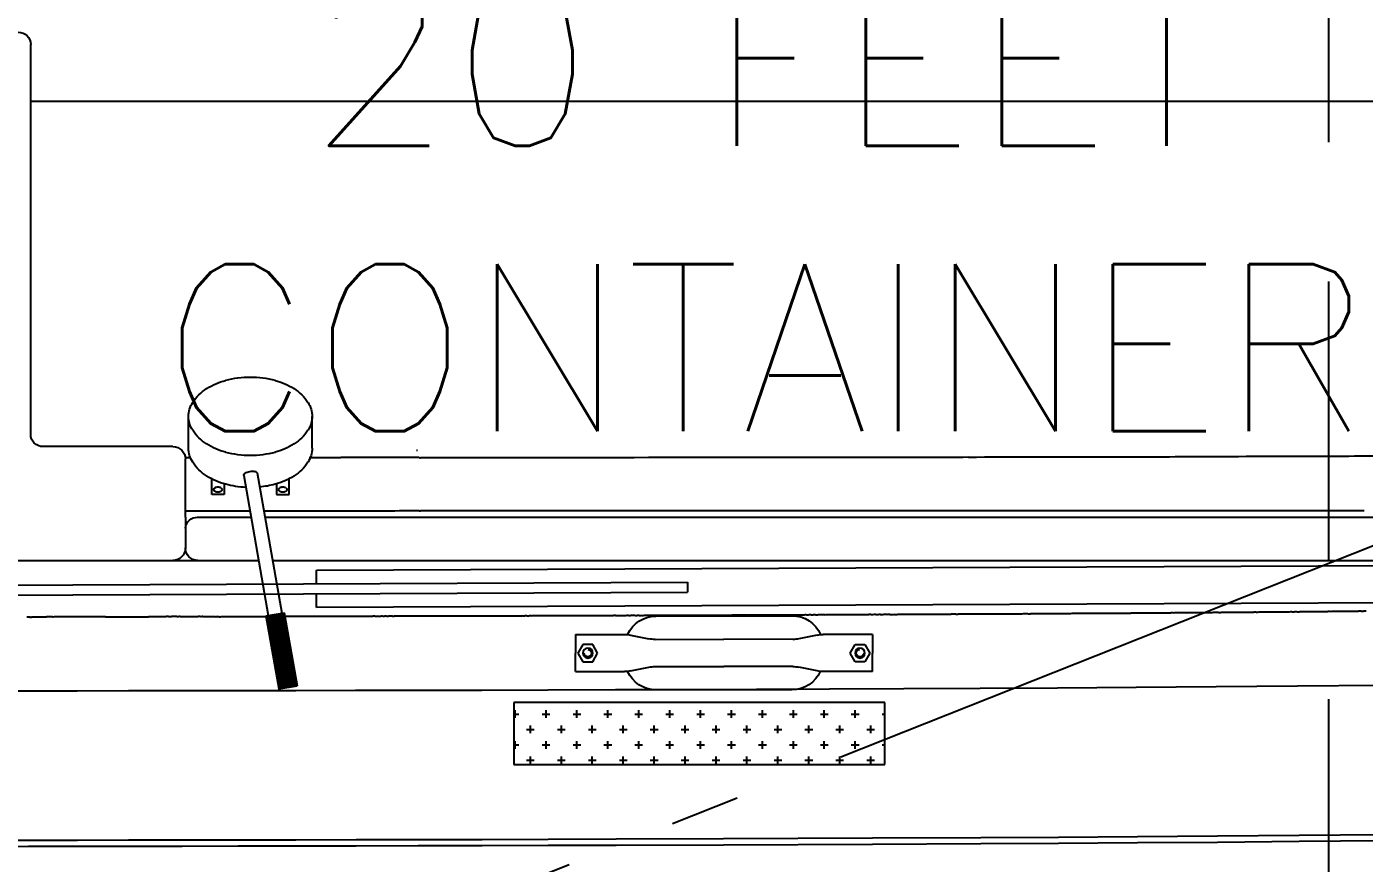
# Model space of a CAD drawing. Extents: x 1551 to 113148, y -1700 to 77018.
# Drawn here: x 11166 to 12367, y 28701 to 29453 of the extents above; entities that cross this region are included whole.
import ezdxf

# ---------------------------------------------------------------- set-up
doc = ezdxf.new("R2010")
doc.units = 0
doc.header["$LTSCALE"] = 500
doc.header["$MEASUREMENT"] = 0
doc.linetypes.add('DASHED', pattern=[0.75, 0.5, -0.25])
doc.linetypes.add('PHANTOM', pattern=[2.1, 1.25, -0.2, 0.125, -0.2, 0.125, -0.2])
doc.layers.get('0').update_dxf_attribs({"linetype": 'CONTINUOUS'})
doc.styles.add('18', font='romans', dxfattribs={"height": 180})

# ---------------------------------------------------------------- blocks, each defined once
blk = doc.blocks.new('cont')
at = {"linetype": 'PHANTOM'}
blk.add_line((225402.8, 143408.7), (231452.8, 145808.7), dxfattribs=at)
blk = doc.blocks.new('A$C02E15517')
at = {"color": 0, "linetype": 'ByBlock', "lineweight": -2}
for p, q in [((-140.9, 1032.5), (-182.8, 1032.6)), ((-141, 1027), (-182.8, 1027.1)), ((-96.9, 1027), (-141, 1027)), ((-96.9, 1032.5), (-140.9, 1032.5)), ((-50.9, 1032.3), (-96.9, 1032.5)), ((-50.9, 1026.8), (-96.9, 1027)), ((-2.7, 1032.3), (-50.9, 1032.3)), ((-2.7, 1026.8), (-50.9, 1026.8)), ((47.4, 1032.1), (-2.7, 1032.3)), ((47.4, 1026.6), (-2.7, 1026.8)), ((99.3, 1032.1), (47.4, 1032.1)), ((99.3, 1026.6), (47.4, 1026.6)), ((153.4, 1032), (99.3, 1032.1)), ((153.4, 1026.5), (99.3, 1026.6)), ((209.2, 1031.9), (153.4, 1032)), ((209.1, 1026.4), (153.4, 1026.5)), ((266.7, 1026.3), (209.1, 1026.4)), ((266.7, 1031.8), (209.2, 1031.9)), ((326, 1031.6), (266.7, 1031.8)), ((326, 1026.1), (266.7, 1026.3)), ((387, 1031.4), (326, 1031.6)), ((386.9, 1025.9), (326, 1026.1)), ((483.3, 1025.6), (386.9, 1025.9)), ((483.3, 1031.1), (387, 1031.4)), ((617.2, 1030.5), (483.3, 1031.1)), ((617.1, 1025), (483.3, 1025.6)), ((714.6, 1024.6), (617.1, 1025)), ((714.6, 1030.1), (617.2, 1030.5)), ((784.3, 1029.7), (714.6, 1030.1)), ((784.3, 1024.2), (714.6, 1024.6)), ((855.2, 1029.2), (784.3, 1029.7)), ((855.1, 1023.7), (784.3, 1024.2)), ((927.2, 1023.2), (855.1, 1023.7)), ((927.2, 1028.7), (855.2, 1029.2)), ((1000.4, 1028), (927.2, 1028.7)), ((1000.4, 1022.5), (927.2, 1023.2)), ((1074.6, 1027.3), (1000.4, 1028)), ((1074.5, 1021.8), (1000.4, 1022.5)), ((295.1, 958.7), (628.4, 958.7)), ((295.1, 903.2), (295.1, 958.7)), ((306.6, 955), (313.5, 955)), ((310.1, 958.5), (310.1, 951.6)), ((334.4, 955), (341.3, 955)), ((337.8, 958.5), (337.8, 951.6)), ((362.1, 955), (369.1, 955)), ((365.6, 958.5), (365.6, 951.6)), ((389.9, 955), (396.9, 955)), ((393.4, 958.5), (393.4, 951.6)), ((417.7, 955), (424.6, 955)), ((421.2, 958.5), (421.2, 951.6)), ((445.5, 955), (452.4, 955)), ((448.9, 958.5), (448.9, 951.6)), ((473.2, 955), (480.2, 955)), ((476.7, 958.5), (476.7, 951.6)), ((501, 955), (508, 955)), ((504.5, 958.5), (504.5, 951.6)), ((528.8, 955), (535.7, 955)), ((532.3, 958.5), (532.3, 951.6)), ((556.6, 955), (563.5, 955)), ((560, 958.5), (560, 951.6)), ((584.3, 955), (591.3, 955)), ((587.8, 958.5), (587.8, 951.6)), ((612.1, 955), (619.1, 955)), ((615.6, 958.5), (615.6, 951.6)), ((628.4, 958.7), (628.4, 903.2)), ((295.1, 941.2), (299.6, 941.2)), ((296.2, 944.6), (296.2, 937.7)), ((320.5, 941.2), (327.4, 941.2)), ((324, 944.6), (324, 937.7)), ((348.3, 941.2), (355.2, 941.2)), ((351.7, 944.6), (351.7, 937.7)), ((376, 941.2), (383, 941.2)), ((379.5, 944.6), (379.5, 937.7)), ((403.8, 941.2), (410.8, 941.2)), ((407.3, 944.6), (407.3, 937.7)), ((431.6, 941.2), (438.5, 941.2)), ((435.1, 944.6), (435.1, 937.7)), ((459.4, 941.2), (466.3, 941.2)), ((462.8, 944.6), (462.8, 937.7)), ((487.1, 941.2), (494.1, 941.2)), ((490.6, 944.6), (490.6, 937.7)), ((514.9, 941.2), (521.9, 941.2)), ((518.4, 944.6), (518.4, 937.7)), ((542.7, 941.2), (549.6, 941.2)), ((546.2, 944.6), (546.2, 937.7)), ((570.5, 941.2), (577.4, 941.2)), ((573.9, 944.6), (573.9, 937.7)), ((598.2, 941.2), (605.2, 941.2)), ((601.7, 944.6), (601.7, 937.7)), ((626, 941.2), (628.4, 941.2)), ((306.6, 927.3), (313.5, 927.3)), ((310.1, 930.7), (310.1, 923.8)), ((334.4, 927.3), (341.3, 927.3)), ((337.8, 930.7), (337.8, 923.8)), ((362.1, 927.3), (369.1, 927.3)), ((365.6, 930.7), (365.6, 923.8)), ((389.9, 927.3), (396.9, 927.3)), ((393.4, 930.7), (393.4, 923.8)), ((417.7, 927.3), (424.6, 927.3)), ((421.2, 930.7), (421.2, 923.8)), ((445.5, 927.3), (452.4, 927.3)), ((448.9, 930.7), (448.9, 923.8)), ((473.2, 927.3), (480.2, 927.3)), ((476.7, 930.7), (476.7, 923.8)), ((501, 927.3), (508, 927.3)), ((504.5, 930.7), (504.5, 923.8)), ((528.8, 927.3), (535.7, 927.3)), ((532.3, 930.7), (532.3, 923.8)), ((556.6, 927.3), (563.5, 927.3)), ((560, 930.7), (560, 923.8)), ((584.3, 927.3), (591.3, 927.3)), ((587.8, 930.7), (587.8, 923.8)), ((612.1, 927.3), (619.1, 927.3)), ((615.6, 930.7), (615.6, 923.8)), ((295.1, 913.4), (299.6, 913.4)), ((296.2, 916.9), (296.2, 909.9)), ((320.5, 913.4), (327.4, 913.4)), ((324, 916.9), (324, 909.9)), ((348.3, 913.4), (355.2, 913.4)), ((351.7, 916.9), (351.7, 909.9)), ((376, 913.4), (383, 913.4)), ((379.5, 916.9), (379.5, 909.9)), ((403.8, 913.4), (410.8, 913.4)), ((407.3, 916.9), (407.3, 909.9)), ((431.6, 913.4), (438.5, 913.4)), ((435.1, 916.9), (435.1, 909.9)), ((459.4, 913.4), (466.3, 913.4)), ((462.8, 916.9), (462.8, 909.9)), ((487.1, 913.4), (494.1, 913.4)), ((490.6, 916.9), (490.6, 909.9)), ((514.9, 913.4), (521.9, 913.4)), ((518.4, 916.9), (518.4, 909.9)), ((542.7, 913.4), (549.6, 913.4)), ((546.2, 916.9), (546.2, 909.9)), ((570.5, 913.4), (577.4, 913.4)), ((573.9, 916.9), (573.9, 909.9)), ((598.2, 913.4), (605.2, 913.4)), ((601.7, 916.9), (601.7, 909.9)), ((626, 913.4), (628.4, 913.4)), ((628.4, 903.2), (295.1, 903.2)), ((-141.2, 892.9), (-183, 893)), ((-97.2, 892.9), (-141.2, 892.9)), ((-51.1, 892.7), (-97.2, 892.9)), ((-3, 892.7), (-51.1, 892.7)), ((47.1, 892.5), (-3, 892.7)), ((99.2, 892.5), (47.1, 892.5)), ((72.5, 825.3), (84, 890.9)), ((81.2, 874.9), (95.3, 888.9)), ((81.4, 876.1), (94.4, 889.1)), ((81.6, 877.3), (93.6, 889.2)), ((81.8, 878.4), (92.8, 889.4)), ((82, 879.6), (91.9, 889.5)), ((82.3, 880.8), (91.1, 889.7)), ((82.5, 882), (90.3, 889.8)), ((82.7, 883.2), (89.4, 890)), ((82.9, 884.4), (88.6, 890.1)), ((83.1, 885.6), (87.8, 890.3)), ((83.3, 886.8), (86.9, 890.4)), ((83.5, 888), (86.1, 890.5)), ((83.7, 889.2), (85.2, 890.7)), ((83.9, 890.4), (84.4, 890.8)), ((84, 890.9), (100.4, 888)), ((153, 892.4), (99.2, 892.5)), ((208.8, 892.3), (153, 892.4)), ((266.3, 892.2), (208.8, 892.3)), ((325.5, 892), (266.3, 892.2)), ((386.4, 891.8), (325.5, 892)), ((449, 891.6), (386.4, 891.8)), ((544.9, 891.7), (422.7, 891.7)), ((513, 891.4), (449, 891.6)), ((578.5, 891.1), (513, 891.4)), ((645.5, 890.8), (578.5, 891.1)), ((713.8, 890.5), (645.5, 890.8)), ((783.3, 890.1), (713.8, 890.5)), ((854.1, 889.6), (783.3, 890.1)), ((926, 889.1), (854.1, 889.6)), ((998.9, 888.4), (926, 889.1)), ((78, 857), (98.6, 877.5)), ((78.3, 858.2), (98.8, 878.7)), ((78.5, 859.4), (99, 879.9)), ((78.7, 860.6), (99.2, 881.1)), ((78.9, 861.8), (99.4, 882.3)), ((79.1, 862.9), (99.6, 883.5)), ((79.3, 864.1), (99.9, 884.7)), ((79.5, 865.3), (100.1, 885.9)), ((79.7, 866.5), (100.3, 887.1)), ((79.9, 867.7), (100.3, 888)), ((80.2, 868.9), (99.4, 888.2)), ((80.4, 870.1), (98.6, 888.3)), ((80.6, 871.3), (97.8, 888.5)), ((80.8, 872.5), (96.9, 888.6)), ((81, 873.7), (96.1, 888.8)), ((88.9, 822.4), (100.4, 888)), ((1072.8, 887.7), (998.9, 888.4)), ((75.9, 845.1), (96.5, 865.6)), ((76.2, 846.3), (96.7, 866.8)), ((76.4, 847.4), (96.9, 868)), ((76.6, 848.6), (97.1, 869.2)), ((76.8, 849.8), (97.3, 870.4)), ((77, 851), (97.5, 871.6)), ((77.2, 852.2), (97.8, 872.8)), ((77.4, 853.4), (98, 874)), ((77.6, 854.6), (98.2, 875.1)), ((77.8, 855.8), (98.4, 876.3)), ((350.5, 875.3), (350.4, 858.7)), ((350.5, 875.3), (394.6, 875.2)), ((352.7, 858.7), (357.1, 866.4)), ((357.1, 866.4), (366, 866.4)), ((366, 866.4), (370.4, 858.7)), ((400, 874.7), (416.4, 871.4)), ((421.9, 870.8), (483.8, 870.7)), ((545.6, 870.8), (483.8, 870.7)), ((567.5, 874.7), (551.1, 871.4)), ((617.1, 875.3), (572.9, 875.2)), ((601.6, 866.4), (597.1, 858.7)), ((610.4, 866.4), (601.6, 866.4)), ((614.9, 858.7), (610.4, 866.4)), ((617.1, 875.3), (617.1, 858.7)), ((73.8, 833.1), (94.4, 853.7)), ((74.1, 834.3), (94.6, 854.9)), ((74.3, 835.5), (94.8, 856.1)), ((74.5, 836.7), (95, 857.3)), ((74.7, 837.9), (95.2, 858.5)), ((74.9, 839.1), (95.4, 859.6)), ((75.1, 840.3), (95.7, 860.8)), ((75.3, 841.5), (95.9, 862)), ((75.5, 842.7), (96.1, 863.2)), ((75.7, 843.9), (96.3, 864.4)), ((350.4, 842), (350.4, 858.7)), ((357.1, 851), (352.7, 858.7)), ((370.4, 858.7), (366, 851)), ((597.1, 858.7), (601.6, 851)), ((610.4, 851), (614.9, 858.7)), ((617.1, 842), (617.1, 858.7)), ((72.6, 826), (93.1, 846.5)), ((72.8, 827.2), (93.3, 847.7)), ((72.8, 825.2), (92.9, 845.3)), ((73, 828.4), (93.5, 848.9)), ((73.2, 829.6), (93.8, 850.1)), ((73.4, 830.8), (94, 851.3)), ((73.6, 831.9), (94.2, 852.5)), ((73.6, 825.1), (92.7, 844.1)), ((74.5, 824.9), (92.5, 843)), ((75.3, 824.8), (92.3, 841.8)), ((350.4, 842), (394.6, 842)), ((366, 851), (357.1, 851)), ((400, 842.6), (416.4, 845.8)), ((421.9, 846.4), (483.8, 846.3)), ((545.7, 846.4), (483.8, 846.3)), ((567.5, 842.6), (551.1, 845.8)), ((617.1, 842), (573, 842)), ((601.6, 851), (610.4, 851)), ((76.1, 824.6), (92.1, 840.6)), ((77, 824.5), (91.9, 839.4)), ((77.8, 824.3), (91.7, 838.2)), ((78.6, 824.2), (91.4, 837)), ((79.5, 824), (91.2, 835.8)), ((80.3, 823.9), (91, 834.6)), ((81.1, 823.7), (90.8, 833.4)), ((82, 823.6), (90.6, 832.2)), ((82.8, 823.4), (90.4, 831)), ((83.6, 823.3), (90.2, 829.8)), ((-121.9, 826.2), (-124.7, 826.2)), ((-119.2, 826.2), (-121.9, 826.2)), ((-77.1, 826.1), (-79.9, 826.2)), ((-74.2, 826.1), (-77.1, 826.1)), ((-71.5, 826.1), (-74.2, 826.1)), ((-30.1, 826.1), (-33.1, 826.1)), ((-27.1, 826.1), (-30.1, 826.1)), ((18.9, 826), (15.7, 826)), ((22, 826), (18.9, 826)), ((24.9, 826), (22, 826)), ((52.5, 699.1), (74.6, 824.9)), ((64.5, 696.9), (86.7, 822.8)), ((72.5, 825.3), (88.9, 822.4)), ((74.7, 825.9), (73.1, 825.9)), ((76.4, 825.9), (74.7, 825.9)), ((79.6, 825.9), (76.4, 825.9)), ((82.9, 825.9), (79.6, 825.9)), ((86.2, 825.9), (82.9, 825.9)), ((84.5, 823.1), (90, 828.6)), ((85.3, 823), (89.8, 827.5)), ((86.1, 822.8), (89.6, 826.3)), ((87, 822.7), (89.3, 825.1)), ((87.8, 822.6), (89.1, 823.9)), ((88.6, 822.4), (88.9, 822.7)), ((1562.2, 811.4), (117.9, 817.7)), ((117.9, 817.7), (117.9, 805.4)), ((422.6, 825.6), (544.8, 825.1)), ((-193.2, 806.8), (451.2, 804)), ((-193.3, 797.9), (451.1, 795.1)), ((117.8, 796.5), (117.8, 784.3)), ((451.1, 795.1), (451.2, 804)), ((117.8, 784.3), (1562.1, 778)), ((-190.4, 775.5), (65.9, 775.5)), ((78.3, 775.5), (562.3, 775.5)), ((562.3, 775.5), (1673.3, 775.5)), ((0.1, 736.6), (0.1, 764.6)), ((0.1, 736.6), (0.1, 684.4)), ((10.8, 736.6), (59.1, 736.6)), ((71.5, 736.6), (211.2, 736.6)), ((211.2, 736.6), (1655.5, 736.6)), ((210.1, 731), (211.2, 731)), ((23.8, 716.4), (23.8, 702.3)), ((34.9, 716.4), (23.8, 716.4)), ((34.9, 706.7), (34.9, 716.4)), ((82, 716.4), (93.2, 716.4)), ((82, 706.7), (82, 716.4)), ((93.2, 716.4), (93.2, 702.3)), ((-11, 673.3), (-127.7, 673.3)), ((2.9, 674.8), (2.9, 646.1)), ((114, 674.8), (114, 646.1)), ((207.6, 676.5), (208.5, 676.5)), ((210.3, 683.3), (211.2, 683.3)), ((-138.8, 662.2), (-138.8, 312.2)), ((-138.8, 363), (1727.6, 363)), ((-138.8, 321.7), (-138.8, 312.2))]:
    blk.add_line(p, q, dxfattribs=at)
for centre in [(361.6, 858.7), (606, 858.7)]:
    blk.add_circle(centre, 4.44, dxfattribs=at)
for centre, radius, start, end in [((422.7, 863.9), 27.8, 90, 156.2247), ((544.9, 863.9), 27.8, 23.7753, 90), ((394.5, 847.5), 27.8, 78.5621, 89.8549), ((422, 898.6), 27.8, 258.5621, 269.9275), ((545.6, 898.6), 27.8, 270.0725, 281.4379), ((573, 847.5), 27.8, 90.1451, 101.4379), ((361.6, 858.7), 3.33, 270, 180), ((606, 858.7), 3.33, 0, 270), ((394.6, 869.8), 27.8, 270, 281.2928), ((422.7, 853.3), 27.8, 203.7794, 269.789), ((421.9, 818.6), 27.8, 89.9275, 101.2928), ((544.9, 852.9), 27.8, 269.789, 337.1922), ((545.7, 818.6), 27.8, 78.7072, 90.0725), ((573, 869.8), 27.8, 258.7072, 270), ((-116, 18969.2), 18143, 269.91679, 269.92139), ((-114.9, 19787.1), 18960.9, 269.92139, 269.92599), ((-121.9, 14404.4), 13578.1, 269.92599, 269.93143), ((-115.2, 19992.3), 19166.1, 269.93143, 269.93531), ((-116.2, 19095.2), 18269, 269.93531, 269.9393), ((-100.4, 34034.5), 33208.3, 269.9393, 269.94251), ((-114.4, 20014), 19187.8, 269.94251, 269.94674), ((-89.5, 46854.4), 46028.2, 269.94674, 269.94841), ((-116.5, 16883.1), 16056.9, 269.94841, 269.95124), ((-76.1, 64315.9), 63489.7, 269.951238, 269.952778), ((-80.4, 59103.4), 58277.2, 269.952778, 269.954384), ((48.4, 220804.3), 219978.2, 269.954384, 269.95483), ((-115.7, 12671.9), 11845.7, 269.95483, 269.95675), ((-130.4, -13999.9), 14826.2, 89.95528, 89.95675), ((-407, -368378.5), 369204.9, 89.95498, 89.955275), ((-185.5, -86495.1), 87321.4, 89.953898, 89.95498), ((-179.7, -79244), 80070.2, 89.952768, 89.953898), ((-125.6, -13639.9), 14466.1, 89.95008, 89.95277), ((-164.5, -58260.6), 59086.8, 89.948747, 89.950078), ((-132.7, -22757.2), 23583.4, 89.94492, 89.94875), ((-143.6, -34112.1), 34938.3, 89.94177, 89.94492), ((-127.3, -17991.2), 18817.4, 89.93847, 89.94177), ((-136, -26119.2), 26945.5, 89.9357, 89.93847), ((-123.2, -14756.1), 15582.3, 89.93052, 89.9357), ((-134.6, -24151.4), 24977.7, 89.92643, 89.93052), ((-123.2, -15261.2), 16087.5, 89.92148, 89.92643), ((-122.7, -14849.1), 15675.3, 89.91647, 89.92148), ((-118, -11667.9), 12494.1, 89.91038, 89.91647), ((-124.1, -15533.8), 16360, 89.90505, 89.91038), ((-125.1, -16167), 16993.3, 89.89973, 89.90505), ((-117.3, -11690.4), 12516.6, 89.89353, 89.89973), ((-125.8, -16284.1), 17110.4, 89.88895, 89.89353), ((-124.5, -15626.7), 16452.9, 89.88427, 89.88895), ((-148.4, -27420.6), 28246.9, 89.88043, 89.88427), ((-125, -16205), 17031.2, 89.87548, 89.88043), ((-163.9, -34146.7), 34973, 89.87329, 89.87548), ((-127.4, -17599.5), 18425.7, 89.87026, 89.87329), ((-190.6, -45531.3), 46357.6, 89.86779, 89.87026), ((-162.7, -33450.5), 34276.8, 89.86492, 89.86779), ((-360.2, -117226.4), 118052.9, 89.864164, 89.864918), ((-102.3, -8415.9), 9242, 89.86147, 89.86416), ((540.3, 254960.2), 254134.8, 269.862074, 269.86243), ((462.6, 222607.4), 221781.9, 269.86243, 269.862812), ((-42.8, 11500.4), 10674.3, 269.86281, 269.86568), ((123.6, 82491.2), 81665.3, 269.865683, 269.866721), ((-4.4, 27463.6), 26637.5, 269.86672, 269.87037), ((27.3, 41487.5), 40661.5, 269.87037, 269.87332), ((-18, 21017.6), 20191.5, 269.87332, 269.87644), ((4.1, 31246.7), 30420.6, 269.87644, 269.87898), ((-25.2, 17355.1), 16529, 269.87898, 269.88411), ((-2.8, 28427), 27601, 269.88411, 269.88807), ((-23.4, 17883.3), 17057.3, 269.88807, 269.89296), ((-24.4, 17368.1), 16542, 269.89296, 269.89792), ((-30.8, 13752.5), 12926.4, 269.89792, 269.90404), ((-23.5, 18168.5), 17342.4, 269.90404, 269.90933), ((-22.3, 18922.3), 18096.3, 269.90933, 269.91462), ((-30, 13760.4), 12934.3, 269.91462, 269.92087), ((-22.6, 19091.6), 18265.5, 269.92087, 269.92534), ((-23.7, 18253.2), 17427.1, 269.92534, 269.92992), ((-6.2, 32574.2), 31748.1, 269.92992, 269.93361), ((-21.8, 19103.5), 18277.5, 269.93361, 269.93848), ((6.1, 45050.3), 44224.2, 269.93848, 269.94039), ((-24.3, 15873), 15046.9, 269.94039, 269.94366), ((21.3, 62254), 61428, 269.943659, 269.945389), ((17.1, 57784.4), 56958.4, 269.94539, 269.94719), ((164.8, 218056.7), 217230.8, 269.947186, 269.947684), ((-23.1, 12217.5), 11391.4, 269.94768, 269.94986), ((-39, -12814.4), 13640.5, 89.94809, 89.94986), ((-322.7, -325898.7), 326724.9, 89.947733, 89.948094), ((-96.6, -78056.7), 78882.8, 89.94642, 89.947733), ((-91.1, -72150.1), 72976.2, 89.945055, 89.94642), ((-34.3, -12953.1), 13779.1, 89.94193, 89.94505), ((-75.7, -53778.7), 54604.8, 89.94036, 89.94193), ((-41.7, -21175.9), 22002, 89.93588, 89.94036), ((-53.5, -31685.8), 32511.8, 89.9322, 89.93588), ((-35.8, -16731.7), 17557.8, 89.92832, 89.9322), ((-45.3, -24284.5), 25110.6, 89.92508, 89.92832), ((-31.4, -13722.2), 14548.2, 89.91903, 89.92508), ((-43.8, -22441.5), 23267.5, 89.91424, 89.91903), ((-31.4, -14172.3), 14998.3, 89.90845, 89.91424), ((-30.8, -13797.6), 14623.7, 89.90259, 89.90845), ((-25.7, -10828.2), 11654.2, 89.89546, 89.90259), ((-32.3, -14420), 15246.1, 89.88923, 89.89546), ((-33.4, -14989.9), 15816, 89.883, 89.88923), ((-24.9, -10838), 11664.1, 89.87575, 89.883), ((-34.1, -15080.9), 15907, 89.87038, 89.87575), ((-32.8, -14484.2), 15310.3, 89.8649, 89.87038), ((-58.4, -25368.6), 26194.7, 89.86039, 89.8649), ((-33.1, -14990.1), 15816.2, 89.85459, 89.86039), ((-74.8, -31420.5), 32246.6, 89.85201, 89.85459), ((-36.2, -16452.6), 17278.7, 89.84847, 89.85201), ((-103.6, -41942.6), 42768.8, 89.84554, 89.84847), ((-72.7, -30469.4), 31295.5, 89.84212, 89.84554), ((-283, -106810.7), 107637.1, 89.84122, 89.842117), ((-8.4, -7716.8), 8542.8, 89.83804, 89.84122), ((747.6, 257513.4), 256688.5, 269.838686, 269.839067), ((659.4, 226079.9), 225254.8, 269.839067, 269.839474), ((55.6, 10587.6), 9761.7, 269.83947, 269.84284), ((240.1, 77835), 77009.3, 269.842838, 269.844035), ((98.3, 25767.8), 24941.9, 269.84404, 269.84829), ((132.2, 38554.3), 37728.5, 269.84829, 269.85175), ((83, 19533.2), 18707.3, 269.85175, 269.85537), ((107.9, 29422.6), 28596.8, 269.85537, 269.8583), ((75.9, 16466.7), 15640.8, 269.8583, 269.86428), ((98.1, 25839.5), 25013.6, 269.86428, 269.86901), ((76.4, 16343.8), 15517.9, 269.86901, 269.87462), ((77.5, 16871.8), 16045.9, 269.87462, 269.88013), ((69.5, 13016.8), 12190.9, 269.88013, 269.88737), ((77.2, 16944.9), 16119, 269.88737, 269.89367), ((76.4, 16507.1), 15681.2, 269.89367, 269.89993), ((70.6, 13198.2), 12372.3, 269.89993, 269.90698), ((75.2, 16047.5), 15221.6, 269.90698, 269.91291), ((75.8, 16419.8), 15594, 269.91291, 269.91877), ((86.5, 23943.4), 23117.5, 269.91877, 269.92369), ((76.1, 16160.1), 15334.2, 269.92369, 269.92973), ((87.4, 25399.9), 24574, 269.92973, 269.93328), ((80, 19058), 18232.1, 269.93328, 269.9374), ((93.5, 31375.4), 30549.5, 269.9374, 269.94133), ((84.8, 22856.9), 22031.1, 269.94133, 269.94596), ((102.4, 41541.9), 40716.1, 269.94596, 269.94802), ((87.3, 24879), 24053.2, 269.94802, 269.95071), ((109.7, 50929.4), 50103.6, 269.95071, 269.95339), ((97.5, 35991.6), 35165.8, 269.95339, 269.95659), ((158.7, 116671.8), 115846, 269.956586, 269.95741), ((81.1, 12363.6), 11537.8, 269.95741, 269.96002), ((77.5, -11755.9), 12581.8, 89.95785, 89.96038), ((-5.7, -124885.5), 125711.4, 89.957053, 89.957853), ((61.5, -35182.3), 36008.2, 89.95411, 89.95705), ((40.8, -60978.6), 61804.5, 89.951864, 89.954111), ((68.8, -27728.7), 28554.6, 89.94908, 89.95186), ((61.8, -35518.9), 36344.8, 89.94662, 89.94908), ((74.9, -21552.7), 22378.6, 89.94237, 89.94662), ((64.6, -31704), 32529.8, 89.93885, 89.94237), ((70.4, -26327.8), 27153.7, 89.93539, 89.93885), ((74.6, -22602.9), 23428.8, 89.93166, 89.93539), ((73.2, -23749.9), 24575.8, 89.92776, 89.93166), ((68.4, -27545.8), 28371.6, 89.92414, 89.92776), ((59.1, -34611.5), 35437.4, 89.9211, 89.92414), ((72.1, -25147.5), 25973.4, 89.91755, 89.9211), ((61.6, -32462.8), 33288.7, 89.91475, 89.91755), ((66.6, -29113.4), 29939.3, 89.91179, 89.91475), ((53.9, -37356.3), 38182.1, 89.90896, 89.91179), ((64, -30995.5), 31821.4, 89.90586, 89.90896), ((48.9, -40167.5), 40993.4, 89.90362, 89.90586), ((60.2, -33433.5), 34259.4, 89.90116, 89.90362), ((42.6, -43671.9), 44497.8, 89.8987, 89.90116), ((54.2, -37098.1), 37924, 89.89604, 89.8987), ((31.4, -49647.5), 50473.4, 89.89422, 89.89604), ((49.6, -39804.5), 40630.4, 89.89219, 89.89422), ((21.4, -54774.4), 55600.3, 89.89016, 89.89219), ((39.8, -45198), 46023.8, 89.88793, 89.89016), ((2.1, -64478.9), 65304.9, 89.886535, 89.887933), ((33.1, -48831.2), 49657.1, 89.88493, 89.88653), ((-14.9, -72693), 73518.9, 89.883329, 89.884931), ((16, -57564.8), 58390.8, 89.881531, 89.883329), ((-54.9, -91822.9), 92648.9, 89.880548, 89.881531), ((10.6, -60422.7), 61248.7, 89.87934, 89.880548), ((-85.1, -105839.4), 106665.4, 89.878184, 89.87934), ((-33.8, -81719.1), 82545, 89.87687, 89.878184), ((-207.5, -162540.1), 163366.3, 89.87629, 89.87687), ((-10.5, -71305.4), 72131.3, 89.875416, 89.87629), ((-244.8, -179051.2), 179877.4, 89.874756, 89.875416), ((-193.6, -155636.5), 156462.6, 89.874048, 89.874756), ((-635.2, -356548.4), 357375, 89.873771, 89.874048), ((-166.7, -143855.9), 144682, 89.873337, 89.873771), ((-458.3, -275767.4), 276593.8, 89.872921, 89.873337), ((-465.3, -278946.5), 279773, 89.872508, 89.872921), ((-657.5, -365334.7), 366161.3, 89.872261, 89.872508), ((-358.3, -231132.9), 231959.2, 89.87195, 89.872261), ((-357.7, -230863.6), 231689.9, 89.871539, 89.87195), ((-524, -305011.7), 305838.3, 89.871181, 89.871539), ((-483.2, -286856.8), 287683.3, 89.870845, 89.871181), ((-438.1, -266865.9), 267692.3, 89.870496, 89.870845), ((-399.9, -249967.1), 250793.5, 89.870115, 89.870496), ((-463, -277777.6), 278604, 89.869753, 89.870115), ((-437, -266357.6), 267184, 89.86938, 89.869753), ((-446.8, -270676.3), 271502.7, 89.869011, 89.86938), ((-434.6, -265335.3), 266161.7, 89.868641, 89.869011), ((-444.6, -269666.7), 270493.1, 89.868275, 89.868641), ((-432.4, -264376.3), 265202.7, 89.867898, 89.868275), ((-442.2, -268608.1), 269434.5, 89.867524, 89.867898), ((-430, -263368.6), 264195, 89.86715, 89.867524), ((-439.9, -267615.1), 268441.5, 89.866779, 89.86715), ((-427.8, -262424), 263250.4, 89.866398, 89.866779), ((-437.5, -266572.2), 267398.7, 89.86602, 89.866398), ((-425.5, -261430), 262256.4, 89.865641, 89.86602), ((-435.2, -265594.6), 266421, 89.865266, 89.865641), ((-423.3, -260521.7), 261348.1, 89.86488, 89.865266), ((-432.7, -264497.7), 265324.1, 89.864498, 89.86488), ((-420.8, -259494.7), 260321.1, 89.864115, 89.864498), ((-430.8, -263672.4), 264498.8, 89.863736, 89.864115), ((-419, -258732), 259558.4, 89.863346, 89.863736), ((-427.7, -262369.5), 263195.9, 89.862958, 89.863346), ((-415.9, -257452.2), 258278.6, 89.862572, 89.862958), ((-426.8, -261997), 262823.4, 89.862188, 89.862572), ((-414.2, -256763.9), 257590.3, 89.861794, 89.862188), ((-423.7, -260688.8), 261515.2, 89.861402, 89.861794), ((-410, -255033.4), 255859.8, 89.86101, 89.861402), ((-422.1, -260004.1), 260830.5, 89.860622, 89.86101), ((-407.3, -253938.8), 254765.2, 89.860222, 89.860622), ((-417.9, -258280), 259106.4, 89.859825, 89.860222), ((-402.5, -251968.9), 252795.3, 89.859427, 89.859825), ((-415.2, -257134.6), 257961, 89.859033, 89.859427), ((-399.8, -250902.8), 251729.1, 89.858626, 89.859033), ((-411.3, -255540.7), 256367.1, 89.858223, 89.858626), ((-396.2, -249436.9), 250263.2, 89.85782, 89.858223), ((-407.9, -254183.4), 255009.8, 89.85742, 89.85782), ((-393, -248198.1), 249024.4, 89.857007, 89.85742), ((-404.5, -252779.6), 253606, 89.856598, 89.857007), ((-389.8, -246911.4), 247737.7, 89.856189, 89.856598), ((-401.1, -251433.5), 252259.8, 89.855783, 89.856189), ((-386.6, -245657.1), 246483.5, 89.855364, 89.855783), ((-397.8, -250104.2), 250930.6, 89.854949, 89.855364), ((-383.4, -244418.2), 245244.6, 89.854534, 89.854949), ((-394.6, -248808.8), 249635.1, 89.854123, 89.854534), ((-380.3, -243209.9), 244036.2, 89.853698, 89.854123), ((-391.4, -247529.3), 248355.7, 89.853277, 89.853698), ((-377.2, -242016), 242842.3, 89.852857, 89.853277), ((-388.2, -246281.8), 247108.1, 89.852439, 89.852857), ((-374.2, -240847.8), 241674.2, 89.852009, 89.852439), ((-385.1, -245058.6), 245885, 89.851582, 89.852009), ((-371.2, -239702.7), 240529.1, 89.851156, 89.851582), ((-381.9, -243837.4), 244663.7, 89.850733, 89.851156), ((-368.2, -238557.2), 239383.6, 89.850297, 89.850733), ((-379, -242689), 243515.3, 89.849865, 89.850297), ((-365.4, -237488.7), 238315, 89.849432, 89.849865), ((-375.8, -241449.6), 242275.9, 89.849003, 89.849432), ((-362.4, -236372.8), 237199.1, 89.848562, 89.849003), ((-372.9, -240346.1), 241172.4, 89.848124, 89.848562), ((-359.8, -235406.3), 236232.6, 89.847686, 89.848124), ((-369.8, -239190.5), 240016.8, 89.847252, 89.847686), ((-357, -234384.1), 235210.4, 89.846805, 89.847252), ((-367.2, -238186.2), 239012.5, 89.846361, 89.846805), ((-354.6, -233490.8), 234317.1, 89.845918, 89.846361), ((-364.4, -237133.6), 237959.9, 89.845478, 89.845918), ((-351.9, -232502.4), 233328.7, 89.845026, 89.845478), ((-361.8, -236153.4), 236979.7, 89.844577, 89.845026), ((-349.4, -231578.9), 232405.2, 89.844129, 89.844577), ((-359.2, -235169.1), 235995.4, 89.843684, 89.844129), ((-346.8, -230649.9), 231476.2, 89.843226, 89.843684), ((-356.5, -234202.2), 235028.5, 89.842772, 89.843226), ((-344.3, -229737.5), 230563.8, 89.842318, 89.842772), ((-354, -233254.1), 234080.4, 89.841868, 89.842318), ((-341.8, -228845.2), 229671.5, 89.841405, 89.841868), ((-351.4, -232314), 233140.4, 89.840946, 89.841405), ((-339.3, -227960), 228786.3, 89.840487, 89.840946), ((-348.9, -231395), 232221.3, 89.840031, 89.840487), ((-336.9, -227094.1), 227920.4, 89.839563, 89.840031), ((-346.4, -230483.2), 231309.5, 89.839099, 89.839563), ((-334.4, -226234.8), 227061.1, 89.838635, 89.839099), ((-343.9, -229591.6), 230417.9, 89.838174, 89.838635), ((-332.1, -225420.5), 226246.8, 89.837701, 89.838174), ((-341.2, -228626.8), 229453.1, 89.837231, 89.837701), ((-329.6, -224532.6), 225358.9, 89.836762, 89.837231), ((-339.2, -227920.9), 228747.2, 89.836296, 89.836762), ((-327.7, -223897.8), 224724.1, 89.835818, 89.836296), ((-335.8, -226723), 227549.3, 89.835343, 89.835818), ((-324.3, -222723.6), 223549.9, 89.834868, 89.835343), ((-335.4, -226559), 227385.3, 89.834398, 89.834868), ((-322.7, -222189.6), 223015.9, 89.833914, 89.834398), ((-331.9, -225357.8), 226184.1, 89.833434, 89.833914), ((-317.8, -220490.3), 221316.5, 89.832954, 89.833434), ((-330.5, -224851.7), 225678, 89.832478, 89.832954), ((-314.8, -219493), 220319.3, 89.831987, 89.832478), ((-325.6, -223161.6), 223987.8, 89.8315, 89.831987), ((-308.9, -217498.1), 218324.3, 89.831012, 89.8315), ((-322.6, -222125.7), 222952, 89.830529, 89.831012), ((-306, -216528.5), 217354.7, 89.83003, 89.830529), ((-318, -220567.2), 221393.5, 89.829535, 89.83003), ((-301.7, -215092.8), 215919.1, 89.82904, 89.829535), ((-314.2, -219279.5), 220105.7, 89.828549, 89.82904), ((-298.2, -213918.9), 214745.2, 89.828042, 89.828549), ((-310.2, -217926.4), 218752.6, 89.827539, 89.828042), ((-294.4, -212678.7), 213504.9, 89.827036, 89.827539), ((-306.4, -216640.4), 217466.7, 89.826538, 89.827036), ((-290.7, -211477.3), 212303.5, 89.826023, 89.826538), ((-302.5, -215362.4), 216188.6, 89.825513, 89.826023), ((-287, -210282.5), 211108.7, 89.825002, 89.825513), ((-298.8, -214124.3), 214950.5, 89.824497, 89.825002), ((-283.5, -209124.5), 209950.7, 89.823974, 89.824497), ((-295, -212893.5), 213719.7, 89.823456, 89.823974), ((-279.9, -207972.5), 208798.7, 89.822939, 89.823456), ((-291.4, -211700.5), 212526.7, 89.822425, 89.822939), ((-276.3, -206826.9), 207653.1, 89.821896, 89.822425), ((-288, -210600.7), 211426.9, 89.82137, 89.821896), ((-273, -205772.9), 206599.1, 89.820845, 89.82137), ((-283.9, -209277.8), 210104, 89.820324, 89.820845), ((-268.9, -204498.4), 205324.6, 89.819787, 89.820324), ((-281.5, -208499.6), 209325.8, 89.819255, 89.819787), ((-266.8, -203815.6), 204641.8, 89.818722, 89.819255), ((-275.8, -206660.1), 207486.3, 89.818192, 89.818722), ((-262.5, -202493), 203319.2, 89.817648, 89.818192), ((-273.5, -205950.2), 206776.3, 89.817109, 89.817648), ((-262.3, -202434.1), 203260.3, 89.816569, 89.817109), ((-269.1, -204544.9), 205371.1, 89.816033, 89.816569), ((-259.8, -201670.2), 202496.4, 89.815485, 89.816033), ((-268.7, -204418.8), 205245, 89.81494, 89.815485), ((-260.9, -201999), 202825.2, 89.814397, 89.81494), ((-266.2, -203642.7), 204468.8, 89.813856, 89.814397), ((-258.5, -201267.3), 202093.5, 89.813305, 89.813856), ((-265.6, -203439.6), 204265.7, 89.812757, 89.813305), ((-257.8, -201050.4), 201876.5, 89.81221, 89.812757), ((-264.1, -203000.1), 203826.3, 89.811665, 89.81221), ((-256.3, -200599.9), 201426, 89.811111, 89.811665), ((-263, -202637.5), 203463.7, 89.810559, 89.811111), ((-255, -200225.9), 201052.1, 89.810008, 89.810559), ((-261.7, -202257.8), 203084, 89.809459, 89.810008), ((-253.8, -199861.7), 200687.8, 89.808901, 89.809459), ((-260.5, -201873.5), 202699.7, 89.808346, 89.808901), ((-252.5, -199492.8), 200318.9, 89.807791, 89.808346), ((-259.2, -201499.2), 202325.4, 89.807238, 89.807791), ((-251.3, -199133.5), 199959.7, 89.806677, 89.807238), ((-258, -201120.1), 201946.3, 89.806118, 89.806677), ((-250, -198769.4), 199595.5, 89.805559, 89.806118), ((-256.8, -200751.1), 201577.2, 89.805002, 89.805559), ((-248.9, -198450.2), 199276.3, 89.804437, 89.805002), ((-255.1, -200270.7), 201096.8, 89.803874, 89.804437), ((-247.4, -198019.8), 198846, 89.803311, 89.803874), ((-254.6, -200119.1), 200945.3, 89.802752, 89.803311), ((-247.1, -197914.1), 198740.2, 89.802182, 89.802752), ((-251.8, -199296.3), 200122.4, 89.801615, 89.802182), ((-244.1, -197071.2), 197897.3, 89.801049, 89.801615), ((-253.8, -199844.7), 200670.8, 89.800487, 89.801049), ((-244.1, -197074), 197900.1, 89.799913, 89.800487), ((-250.8, -198989.7), 199815.8, 89.799342, 89.799913), ((-238.5, -195490.5), 196316.7, 89.798771, 89.799342), ((-251.1, -199052.7), 199878.8, 89.798205, 89.798771), ((-236.2, -194834.3), 195660.5, 89.797623, 89.798205), ((-245.6, -197508.5), 198334.6, 89.797045, 89.797623), ((-229, -192818.6), 193644.7, 89.796465, 89.797045), ((-243.3, -196825.4), 197651.5, 89.795892, 89.796465), ((-226.7, -192168), 192994.1, 89.7953, 89.795892), ((-238.3, -195424.3), 196250.4, 89.794713, 89.7953), ((-222, -190876.7), 191702.8, 89.794125, 89.794713), ((-234.6, -194368.4), 195194.5, 89.793543, 89.794125), ((-218.5, -189921.3), 190747.4, 89.792942, 89.793543), ((-230.4, -193212.7), 194038.8, 89.792346, 89.792942), ((-214.7, -188865.8), 189691.9, 89.79175, 89.792346), ((-226.5, -192128.4), 192954.5, 89.79116, 89.79175), ((-210.9, -187845.7), 188671.8, 89.79055, 89.79116), ((-222.6, -191044.1), 191870.2, 89.789946, 89.79055), ((-207.1, -186824.7), 187650.8, 89.789342, 89.789946), ((-218.8, -189995.9), 190822, 89.788743, 89.789342), ((-203.5, -185837.4), 186663.5, 89.788125, 89.788743), ((-215, -188947.2), 189773.3, 89.787513, 89.788125), ((-199.8, -184849), 185675.1, 89.7869, 89.787513), ((-211.2, -187933.2), 188759.2, 89.786293, 89.7869), ((-196.3, -183923.3), 184749.3, 89.785667, 89.786293), ((-207.1, -186826.5), 187652.6, 89.785046, 89.785667), ((-192.4, -182904.7), 183730.7, 89.784425, 89.785046), ((-204.2, -186028.2), 186854.3, 89.78381, 89.784425), ((-189.7, -182186.6), 183012.6, 89.783176, 89.78381), ((-199, -184657.5), 185483.6, 89.782546, 89.783176), ((-184.6, -180843.1), 181669.2, 89.781918, 89.782546), ((-198.4, -184481.3), 185307.4, 89.781296, 89.781918), ((-182.2, -180242.9), 181068.9, 89.780653, 89.781296), ((-193.2, -183108.2), 183934.2, 89.780015, 89.780653), ((-174.8, -178306.2), 179132.2, 89.779376, 89.780015), ((-191.1, -182544), 183370.1, 89.778746, 89.779376), ((-170.4, -177187), 178013, 89.77809, 89.778746), ((-183.7, -180616.3), 181442.3, 89.77744, 89.77809), ((-161.6, -174925.7), 175751.7, 89.776789, 89.77744), ((-179.2, -179454.7), 180280.7, 89.776146, 89.776789), ((-157.3, -173847), 174673, 89.775476, 89.776146), ((-172.3, -177685.6), 178511.6, 89.774813, 89.775476), ((-150.9, -172227.3), 173053.3, 89.774149, 89.774813), ((-166.7, -176247.6), 177073.6, 89.773493, 89.774149), ((-145.7, -170925.4), 171751.3, 89.772809, 89.773493), ((-160.8, -174720.3), 175546.3, 89.772133, 89.772809), ((-140.1, -169533.2), 170359.1, 89.771457, 89.772133), ((-155.1, -173292.4), 174118.4, 89.770788, 89.771457), ((-134.8, -168207.2), 169033.1, 89.770091, 89.770788), ((-149.4, -171858.2), 172684.2, 89.769402, 89.770091), ((-129.4, -166873.5), 167699.4, 89.768713, 89.769402), ((-144, -170491.1), 171317.1, 89.768031, 89.768713), ((-124.2, -165601.9), 166427.8, 89.767322, 89.768031), ((-138.4, -169117.8), 169943.8, 89.76662, 89.767322), ((-118.9, -164322.7), 165148.6, 89.765918, 89.76662), ((-133.2, -167807.5), 168633.4, 89.765223, 89.765918), ((-114.2, -163179.7), 164005.6, 89.764501, 89.765223), ((-126.8, -166255), 167080.9, 89.763786, 89.764501), ((-108.4, -161794.8), 162620.7, 89.763072, 89.763786), ((-123.6, -165468.9), 166294.8, 89.762366, 89.763072), ((-105.7, -161151.7), 161977.6, 89.761631, 89.762366), ((-114.3, -163221.1), 164047, 89.760901, 89.761631), ((-96.4, -158917.4), 159743.2, 89.760176, 89.760901), ((-117.6, -163982), 164807.9, 89.759463, 89.760176), ((-94.8, -158546.4), 159372.3, 89.758713, 89.759463), ((-108, -161692.6), 162518.5, 89.75797, 89.758713), ((-79, -154818.1), 155643.9, 89.757228, 89.75797), ((-107.1, -161448.4), 162274.3, 89.7565, 89.757228), ((-71.9, -153168.8), 153994.6, 89.755723, 89.7565), ((-91.3, -157735.1), 158561, 89.754957, 89.755723), ((-52.7, -148698), 149523.8, 89.754185, 89.754957), ((-84, -155985.7), 156811.5, 89.753432, 89.754185), ((-46.1, -147185.5), 148011.2, 89.75262, 89.753432), ((-70, -152713.6), 153539.4, 89.751823, 89.75262), ((-33.7, -144333.6), 145159.3, 89.751025, 89.751823), ((-59.7, -150318.1), 151143.8, 89.750242, 89.751025), ((-24.7, -142297.2), 143122.9, 89.749401, 89.750242), ((-48.3, -147684.5), 148510.2, 89.748575, 89.749401), ((-14.6, -140018.9), 140844.5, 89.747748, 89.748575), ((-38.1, -145345.5), 146171.2, 89.746937, 89.747748), ((-5.4, -137943.4), 138769, 89.746067, 89.746937), ((-27.7, -142970.7), 143796.4, 89.745213, 89.746067), ((4.1, -135826.5), 136652.1, 89.744358, 89.745213), ((-18.1, -140798.7), 141624.3, 89.743519, 89.744358), ((12.8, -133890.9), 134716.5, 89.742621, 89.743519), ((-8.3, -138594.9), 139420.5, 89.741738, 89.742621), ((21.8, -131918.6), 132744.2, 89.740855, 89.741738), ((0.8, -136572.3), 137397.9, 89.739987, 89.740855), ((30, -130123.3), 130948.9, 89.739061, 89.739987), ((10.2, -134477.5), 135303.1, 89.73815, 89.739061), ((38.6, -128252.1), 129077.6, 89.737239, 89.73815), ((18.4, -132676.5), 133502.1, 89.736344, 89.737239), ((46.1, -126652.5), 127478.1, 89.73539, 89.736344), ((27.9, -130582.7), 131408.3, 89.73445, 89.73539), ((55, -124737.2), 125562.8, 89.733512, 89.73445), ((34.4, -129173.3), 129998.9, 89.73259, 89.733512), ((61.9, -123283), 124108.5, 89.731608, 89.73259), ((43.6, -127186.9), 128012.4, 89.730641, 89.731608), ((71.7, -121204.1), 122029.5, 89.729673, 89.730641), ((50.5, -125694.8), 126520.3, 89.728723, 89.729673), ((79.3, -119613.4), 120438.9, 89.727709, 89.728723), ((60.6, -123561.8), 124387.3, 89.726711, 89.727709), ((89.5, -117492.3), 118317.8, 89.725711, 89.726711), ((68.4, -121897.3), 122722.8, 89.724729, 89.725711), ((96.7, -116007.6), 116833, 89.723681, 89.724729), ((77.7, -119941.6), 120767, 89.72265, 89.723681), ((105.2, -114260.5), 115085.9, 89.721619, 89.72265), ((85.9, -118247.6), 119073, 89.720605, 89.721619), ((112.7, -112754.8), 113580.1, 89.719524, 89.720605), ((94.3, -116494.2), 117319.6, 89.718461, 89.719524), ((120.4, -111186.6), 112012, 89.717398, 89.718461), ((102.2, -114888.1), 115713.6, 89.716352, 89.717398), ((127.7, -109740.7), 110566, 89.715239, 89.716352), ((110.2, -113260.8), 114086.2, 89.714144, 89.715239), ((135.1, -108270.4), 109095.8, 89.713049, 89.714144), ((117.6, -111755.7), 112581.1, 89.711971, 89.713049), ((142, -106910.9), 107736.2, 89.710827, 89.711971), ((125.2, -110231.3), 111056.7, 89.7097, 89.710827), ((149, -105529.4), 106354.6, 89.708573, 89.7097), ((132.3, -108817.8), 109643.1, 89.707463, 89.708573), ((155.6, -104255.6), 105080.9, 89.706288, 89.707463), ((139.7, -107364.9), 108190.2, 89.705129, 89.706288), ((162.4, -102940.5), 103765.7, 89.703971, 89.705129), ((146.2, -106078.1), 106903.4, 89.70283, 89.703971), ((168.5, -101779.9), 102605.1, 89.701623, 89.70283), ((153.6, -104641.5), 105466.8, 89.700433, 89.701623), ((175.5, -100457.2), 101282.4, 89.699243, 89.700433), ((159.2, -103566.9), 104392.2, 89.698072, 89.699243), ((181.2, -99383.7), 100208.9, 89.696834, 89.698072), ((166.3, -102199.6), 103024.9, 89.695612, 89.696834), ((188.7, -97991), 98816.2, 89.69439, 89.695612), ((172.1, -101098.1), 101923.4, 89.693188, 89.69439), ((194.8, -96860), 97685.1, 89.691914, 89.693188), ((179.7, -99670.7), 100495.9, 89.690659, 89.691914), ((202.4, -95456), 96281.2, 89.689403, 89.690659), ((185.9, -98494.7), 99319.9, 89.688166, 89.689403), ((208.3, -94389), 95214.2, 89.686857, 89.688166), ((193.1, -97167.6), 97992.7, 89.685566, 89.686857), ((215, -93184.9), 94010, 89.684276, 89.685566), ((199.5, -95987.3), 96812.4, 89.683004, 89.684276), ((220.9, -92117.4), 92942.5, 89.68166, 89.683004), ((206.2, -94773.1), 95598.3, 89.680335, 89.68166), ((227.1, -91014.6), 91839.7, 89.67901, 89.680335), ((212.4, -93647.7), 94472.8, 89.677703, 89.67901), ((233, -89987.3), 90812.4, 89.676325, 89.677703), ((218.7, -92507.9), 93333, 89.674966, 89.676325), ((239, -88944), 89769.1, 89.673606, 89.674966), ((224.7, -91443.8), 92268.9, 89.672265, 89.673606), ((244.6, -87970.3), 88795.3, 89.670853, 89.672265), ((230.8, -90366.4), 91191.4, 89.669459, 89.670853), ((250.4, -86981.7), 87806.8, 89.668066, 89.669459), ((236.6, -89358.6), 90183.7, 89.66669, 89.668066), ((255.8, -86057), 86882, 89.665244, 89.66669), ((242.5, -88339.4), 89164.4, 89.663816, 89.665244), ((261.3, -85119.5), 85944.5, 89.662389, 89.663816), ((248, -87381.6), 88206.6, 89.660979, 89.662389), ((266.6, -84238.6), 85063.5, 89.659499, 89.660979), ((253.7, -86418), 87243, 89.658038, 89.659499), ((272, -83351.1), 84176, 89.656576, 89.658038), ((259.1, -85502.2), 86327.2, 89.655133, 89.656576), ((277.1, -82511.4), 83336.3, 89.653619, 89.655133), ((264.5, -84587.5), 85412.5, 89.652124, 89.653619), ((282.2, -81673), 82497.9, 89.650628, 89.652124), ((269.7, -83720), 84545, 89.649151, 89.650628), ((287.1, -80877.6), 81702.5, 89.647604, 89.649151), ((275, -82856), 83680.9, 89.646075, 89.647604), ((292.1, -80082.6), 80907.5, 89.644547, 89.646075), ((280, -82035.6), 82860.5, 89.643036, 89.644547), ((296.9, -79323.4), 80148.2, 89.641456, 89.643036), ((285.1, -81211.8), 82036.7, 89.639894, 89.641456), ((301.7, -78559.3), 79384.1, 89.638332, 89.639894), ((289.9, -80432.3), 81257.2, 89.636788, 89.638332), ((306.4, -77836.3), 78661.1, 89.635175, 89.636788), ((294.9, -79644.9), 80469.8, 89.63358, 89.635175), ((311.1, -77104.6), 77929.4, 89.631985, 89.63358), ((299.6, -78900.9), 79725.7, 89.630408, 89.631985), ((315.6, -76413.5), 77238.3, 89.628762, 89.630408), ((304.4, -78148.6), 78973.4, 89.627134, 89.628762), ((320.2, -75713.6), 76538.3, 89.625506, 89.627134), ((309, -77437.1), 78262, 89.623896, 89.625506), ((324.6, -75051.6), 75876.4, 89.622217, 89.623896), ((313.6, -76717.8), 77542.6, 89.620556, 89.622217), ((329.1, -74381.2), 75206, 89.618896, 89.620556), ((318.1, -76036.7), 76861.5, 89.617253, 89.618896), ((333.4, -73751.4), 74576.2, 89.615541, 89.617253), ((322.7, -75333.3), 76158.1, 89.613848, 89.615541), ((337.8, -73098.8), 73923.5, 89.612154, 89.613848), ((326.9, -74710.2), 75535, 89.610479, 89.612154), ((341.8, -72522.9), 73347.7, 89.608735, 89.610479), ((331.8, -73988), 74812.8, 89.607008, 89.608735), ((346.5, -71839.7), 72664.5, 89.605283, 89.607008), ((335.2, -73485.9), 74310.7, 89.603577, 89.605283), ((350.3, -71302.4), 72127.1, 89.6018, 89.603577), ((340, -72785.2), 73609.9, 89.60004, 89.6018), ((355.6, -70545.8), 71370.5, 89.598281, 89.60004), ((343.7, -72241.5), 73066.2, 89.596542, 89.598281), ((359.9, -69946), 70770.6, 89.594728, 89.596542), ((349.1, -71473.9), 72298.6, 89.592932, 89.594728), ((365.5, -69157.5), 69982.2, 89.591135, 89.592932), ((353.4, -70855.6), 71680.3, 89.589359, 89.591135), ((369.7, -68582.2), 69406.9, 89.587505, 89.589359), ((358.5, -70133.4), 70958.1, 89.585672, 89.587505), ((374.6, -67913.3), 68737.9, 89.583838, 89.585672), ((363.1, -69490.3), 70315, 89.582024, 89.583838), ((379, -67319.6), 68144.2, 89.580133, 89.582024), ((367.9, -68825.3), 69650, 89.578261, 89.580133), ((383.5, -66703.6), 67528.2, 89.57639, 89.578261), ((372.5, -68201.3), 69025.9, 89.574539, 89.57639), ((387.9, -66121.9), 66946.4, 89.57261, 89.574539), ((377.1, -67568.8), 68393.4, 89.570701, 89.57261), ((392.4, -65531.2), 66355.7, 89.568793, 89.570701), ((381.6, -66970.7), 67795.2, 89.566905, 89.568793), ((396.7, -64972.7), 65797.2, 89.564938, 89.566905), ((386.1, -66364.4), 67189, 89.562992, 89.564938), ((401, -64405.6), 65230.2, 89.561047, 89.562992), ((390.4, -65790.5), 66615.1, 89.559121, 89.561047), ((405.2, -63868.7), 64693.1, 89.557118, 89.559121), ((394.8, -65209.9), 66034.4, 89.555135, 89.557118), ((409.5, -63324.5), 64149, 89.553152, 89.555135), ((399.1, -64656.6), 65481.1, 89.551189, 89.553152), ((413.6, -62805.9), 63630.4, 89.549149, 89.551189), ((403.4, -64102.4), 64926.9, 89.547129, 89.549149), ((417.7, -62286.7), 63111.2, 89.545109, 89.547129), ((407.6, -63563.5), 64388, 89.543109, 89.545109), ((421.8, -61786.3), 62610.7, 89.541032, 89.543109), ((411.8, -63031.4), 63855.8, 89.538975, 89.541032), ((425.8, -61293.9), 62118.3, 89.536918, 89.538975), ((415.9, -62517.2), 63341.7, 89.534881, 89.536918), ((429.7, -60817.9), 61642.3, 89.532768, 89.534881), ((419.9, -62012.2), 62836.6, 89.530675, 89.532768), ((433.6, -60348.1), 61172.5, 89.528582, 89.530675), ((423.9, -61524.1), 62348.5, 89.526508, 89.528582), ((437.4, -59889.1), 60713.5, 89.524359, 89.526508), ((427.9, -61036.7), 61861.1, 89.52223, 89.524359), ((441.3, -59429.8), 60254.1, 89.5201, 89.52223), ((431.7, -60570), 61394.4, 89.517991, 89.5201), ((445, -58989.9), 59814.2, 89.515806, 89.517991), ((435.7, -60098.2), 60922.6, 89.51364, 89.515806), ((448.8, -58544.6), 59369, 89.511475, 89.51364), ((439.4, -59648.5), 60472.9, 89.509329, 89.511475), ((452.5, -58120.6), 58944.9, 89.507108, 89.509329), ((443.3, -59193), 60017.3, 89.504907, 89.507108), ((456.3, -57690.5), 58514.8, 89.502705, 89.504907), ((447, -58758.8), 59583.1, 89.500524, 89.502705), ((459.9, -57280.6), 58104.9, 89.498267, 89.500524), ((450.8, -58318.9), 59143.2, 89.496029, 89.498267), ((463.6, -56864.9), 57689.1, 89.493792, 89.496029), ((454.5, -57899.3), 58723.6, 89.491575, 89.493792), ((467.1, -56470), 57294.2, 89.48928, 89.49157), ((458.2, -57469.2), 58293.5, 89.487009, 89.489282), ((470.8, -56064.4), 56888.7, 89.48474, 89.48701), ((461.7, -57073.5), 57897.7, 89.482483, 89.484736), ((474.2, -55692), 56516.2, 89.48015, 89.48248), ((465.6, -56641.2), 57465.4, 89.477845, 89.480154), ((478, -55280), 56104.2, 89.47554, 89.47784), ((468.7, -56290.8), 57115, 89.47325, 89.47554), ((481.3, -54924.5), 55748.7, 89.47088, 89.47325), ((472.6, -55869.9), 56694.1, 89.46854, 89.47088), ((485.4, -54491), 55315.2, 89.46619, 89.46854), ((475.9, -55509.3), 56333.5, 89.46387, 89.46619), ((488.9, -54117.5), 54941.6, 89.46147, 89.46387), ((480, -55069.5), 55893.6, 89.45908, 89.46147), ((493.1, -53676), 54500.1, 89.4567, 89.45908), ((483.5, -54687), 55511.2, 89.45434, 89.4567), ((496.6, -53313.9), 54138, 89.4519, 89.45434), ((487.5, -54265.9), 55090, 89.44947, 89.4519), ((500.5, -52916.6), 53740.7, 89.44705, 89.44947), ((491.2, -53878), 54702.1, 89.44465, 89.44705), ((504, -52551.2), 53375.3, 89.44217, 89.44465), ((495, -53479.6), 54303.7, 89.43971, 89.44217), ((507.8, -52175.2), 52999.2, 89.43725, 89.43971), ((498.7, -53101.3), 53925.4, 89.43481, 89.43725), ((511.3, -51816.9), 52640.9, 89.43229, 89.43481), ((502.4, -52717.1), 53541.2, 89.42979, 89.43229), ((515, -51452.5), 52276.5, 89.42729, 89.42979), ((506, -52350.8), 53174.8, 89.42481, 89.42729), ((518.5, -51105.2), 51929.2, 89.42226, 89.42481), ((509.7, -51978.7), 52802.7, 89.41972, 89.42226), ((522.1, -50752), 51575.9, 89.41718, 89.41972), ((513.3, -51623.7), 52447.7, 89.41466, 89.41718), ((525.6, -50415.4), 51239.4, 89.41207, 89.41466), ((516.9, -51261.8), 52085.8, 89.40949, 89.41207), ((529.2, -50072), 50895.9, 89.40692, 89.40949), ((520.4, -50919.9), 51743.9, 89.40436, 89.40692), ((532.6, -49747.6), 50571.5, 89.40173, 89.40436), ((-11, 764.4), 11.1, 0.9145, 90), ((11.2, 764.4), 11.1, 90.0001, 181.0335), ((11.2, 747.7), 11.1, 185.7381, 269.822), ((94.4, -13183792.1), 13184523.2, 90.00015784, 90.00041), ((94.4, -13183792.1), 13184523.2, 89.99980315, 90.00010391), ((128.2, -3349855.1), 3350586.2, 89.9985994, 89.9998031), ((107.7, -5661117.3), 5661848.4, 89.9948442, 89.9989529), ((473, -1602014.8), 1602745.8, 89.9920096, 89.9948442), ((249.3, -3206091.6), 3206822.6, 89.9900056, 89.9920096), ((620.1, -1080143.8), 1080874.8, 89.9859642, 89.9900056), ((397.3, -1989459.9), 1990190.9, 89.9829859, 89.9859642), ((780.4, -699552), 700283, 89.9772168, 89.9829859), ((27.3, 711.8), 1.62, 147.8259, 180), ((27.3, 711.8), 1.62, 180, 212.1741), ((28.3, 711.2), 2.78, 123.3617, 147.8259), ((28.3, 712.5), 2.78, 212.1741, 236.6383), ((28.9, 710.2), 3.95, 105.2551, 123.3617), ((28.9, 713.4), 3.95, 236.6383, 254.7449), ((29.4, 708.7), 5.55, 90, 105.2551), ((29.4, 715), 5.55, 254.7449, 270), ((29.4, 708.7), 5.55, 74.7449, 90), ((29.4, 715), 5.55, 270, 285.2551), ((29.8, 710.2), 3.95, 56.6383, 74.7449), ((29.8, 713.4), 3.95, 285.2551, 303.3617), ((30.4, 711.2), 2.78, 32.1741, 56.6383), ((30.4, 712.5), 2.78, 303.3617, 327.8259), ((31.4, 711.8), 1.62, 0, 32.1741), ((31.4, 711.8), 1.62, 327.8259, 0), ((58.5, 622.5), 87.5, 92.6919, 104.6918), ((58.5, 622.5), 87.5, 75.3082, 84.5869), ((85.5, 711.8), 1.62, 147.8259, 180), ((85.5, 711.8), 1.62, 180, 212.1741), ((86.5, 711.2), 2.78, 123.3617, 147.8259), ((86.5, 712.5), 2.78, 212.1741, 236.6383), ((87.2, 710.2), 3.95, 105.2551, 123.3617), ((87.2, 713.4), 3.95, 236.6383, 254.7449), ((87.6, 708.7), 5.55, 90, 105.2551), ((87.6, 715), 5.55, 254.7449, 270), ((87.6, 708.7), 5.55, 74.7449, 90), ((87.6, 715), 5.55, 270, 285.2551), ((88, 710.2), 3.95, 56.6383, 74.7449), ((88, 713.4), 3.95, 285.2551, 303.3617), ((88.7, 711.2), 2.78, 32.1741, 56.6383), ((88.7, 712.5), 2.78, 303.3617, 327.8259), ((89.6, 711.8), 1.62, 0, 32.1741), ((89.6, 711.8), 1.62, 327.8259, 0), ((41.4, 664.6), 41.5, 122.3333, 146.8001), ((51.7, 648.3), 60.8, 104.6918, 122.3333), ((53.6, 698.9), 1.12, 170, 215.5292), ((56.3, 700.8), 4.49, 215.5292, 237.8717), ((58.5, 704.4), 8.69, 237.8717, 250.4393), ((63.4, 697.1), 1.12, 304.4708, 350), ((65.2, 648.3), 60.8, 57.6667, 75.3082), ((75.5, 664.6), 41.5, 33.1999, 57.6667), ((25.8, 674.8), 22.8, 146.8001, 180), ((60.6, 710.3), 15, 250.4393, 260), ((60.6, 710.3), 15, 260, 269.5607), ((60.6, 704), 8.69, 269.5607, 282.1283), ((61.5, 699.9), 4.49, 282.1283, 304.4708), ((91.2, 674.8), 22.8, 0, 33.1999), ((-127.7, 662.2), 11.1, 90, 180), ((-11, 684.4), 11.1, 270, 0), ((94.2, -1085311.4), 1085994.7, 90.0047061, 90.004967), ((51.7, 619.5), 60.8, 104.6918, 122.3333), ((58.5, 593.8), 87.5, 90, 104.6918), ((58.5, 593.8), 87.5, 75.3082, 90), ((65.2, 619.5), 60.8, 57.6667, 75.3082), ((94.2, -1085311.4), 1085994.7, 89.9975907, 89.9990902), ((128.3, -274430.2), 275113.4, 89.982935, 89.997591), ((108.2, -470707.3), 471390.6, 89.937666, 89.987484), ((464.8, -142924.4), 143607.5, 89.904766, 89.937666), ((245, -275145.5), 275828.8, 89.881028, 89.904766), ((602.7, -102904.8), 103587.8, 89.836047, 89.881028), ((385.2, -178921.3), 179604.5, 89.801886, 89.836047), ((751, -73103.5), 73786.1, 89.741323, 89.801886), ((41.4, 635.8), 41.5, 122.3333, 146.8001), ((75.5, 635.8), 41.5, 33.1999, 57.6667), ((25.8, 646.1), 22.8, 146.8001, 180), ((91.2, 646.1), 22.8, 0, 33.1999), ((25.8, 646.1), 22.8, 180, 213.1999), ((91.2, 646.1), 22.8, 326.8001, 0), ((41.4, 656.3), 41.5, 213.1999, 237.6667), ((75.5, 656.3), 41.5, 302.3333, 326.8001), ((51.7, 672.6), 60.8, 237.6667, 255.3082), ((58.5, 698.3), 87.5, 255.3082, 270), ((58.5, 698.3), 87.5, 270, 284.6918), ((65.2, 672.6), 60.8, 284.6918, 302.3333), ((-149.9, 312.2), 11.1, 270, 0)]:
    blk.add_arc(centre, radius, start, end, dxfattribs=at)
blk = doc.blocks.new('arb båt')
at = {"xscale": -1, "rotation": 180}
blk.add_blockref('A$C02E15517', (-13752.8, 82939), dxfattribs=at)

msp = doc.modelspace()

# ---------------------------------------------------------------- linework, layer by layer
at = {"linetype": 'DASHED'}
msp.add_line((12335.105, 21848.758), (12335.105, 31448.758), dxfattribs=at)

# ---------------------------------------------------------------- block references
msp.add_blockref('arb båt', (25060.975, -53190.236))
msp.add_blockref('cont', (-215457.913, -115386.024), dxfattribs=at)

# ---------------------------------------------------------------- texts
at = {"insert": (11829.415, 29495.679), "char_height": 150, "attachment_point": 2, "line_spacing_factor": 1.025595, "style": '18'}
msp.add_mtext('20 FEET \\PCONTAINER', dxfattribs=at)

doc.saveas('drawing.dxf')
